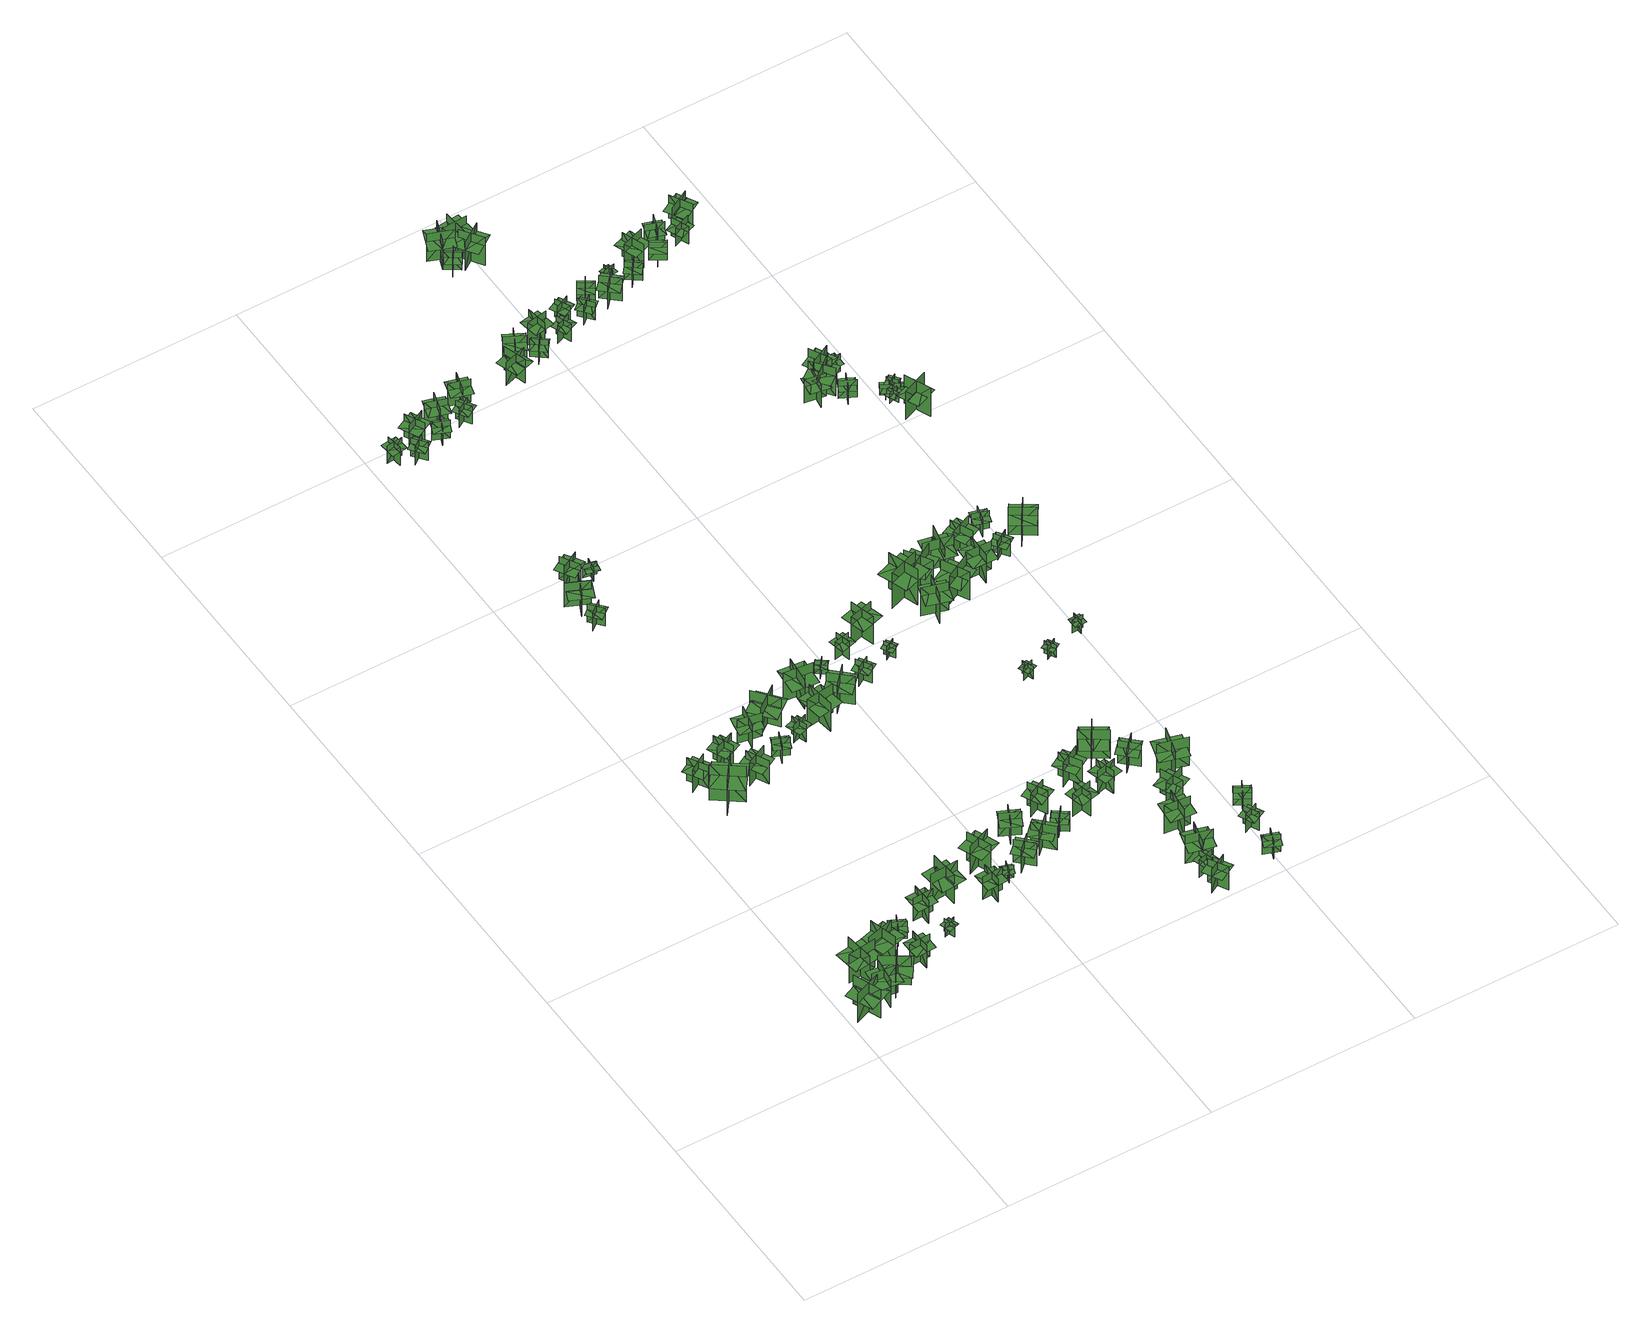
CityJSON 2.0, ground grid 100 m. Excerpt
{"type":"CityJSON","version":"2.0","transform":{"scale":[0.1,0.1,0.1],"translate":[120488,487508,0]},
"CityObjects":{
"tree1":{"type":"SolitaryVegetationObject","geometry":[{"type":"MultiSurface","lod":"1","boundaries":[[[0,1,2]],[[0,2,3]],[[4,5,6]],[[4,6,7]],[[8,9,10]],[[8,10,11]],[[8,11,12]],[[8,12,13]]]}]},
"tree2":{"type":"SolitaryVegetationObject","geometry":[{"type":"MultiSurface","lod":"1","boundaries":[[[14,15,16]],[[14,16,17]],[[18,19,20]],[[18,20,21]],[[22,23,24]],[[22,24,25]],[[22,25,26]],[[22,26,27]]]}]},
"tree3":{"type":"SolitaryVegetationObject","geometry":[{"type":"MultiSurface","lod":"1","boundaries":[[[28,29,30]],[[28,30,31]],[[32,33,34]],[[32,34,35]],[[36,37,38]],[[36,38,39]],[[36,39,40]],[[36,40,41]]]}]},
"tree4":{"type":"SolitaryVegetationObject","geometry":[{"type":"MultiSurface","lod":"1","boundaries":[[[42,43,44]],[[42,44,45]],[[46,47,48]],[[46,48,49]],[[50,51,52]],[[50,52,53]],[[50,53,54]],[[50,54,55]]]}]},
"tree5":{"type":"SolitaryVegetationObject","geometry":[{"type":"MultiSurface","lod":"1","boundaries":[[[56,57,58]],[[56,58,59]],[[60,61,62]],[[60,62,63]],[[64,65,66]],[[64,66,67]],[[64,67,68]],[[64,68,69]]]}]},
"tree6":{"type":"SolitaryVegetationObject","geometry":[{"type":"MultiSurface","lod":"1","boundaries":[[[70,71,72]],[[70,72,73]],[[74,75,76]],[[74,76,77]],[[78,79,80]],[[78,80,81]],[[78,81,82]],[[78,82,83]]]}]},
"tree7":{"type":"SolitaryVegetationObject","geometry":[{"type":"MultiSurface","lod":"1","boundaries":[[[84,85,86]],[[84,86,87]],[[88,89,90]],[[88,90,91]],[[92,93,94]],[[92,94,95]],[[92,95,96]],[[92,96,97]]]}]},
"tree8":{"type":"SolitaryVegetationObject","geometry":[{"type":"MultiSurface","lod":"1","boundaries":[[[98,99,100]],[[98,100,101]],[[102,103,104]],[[102,104,105]],[[106,107,108]],[[106,108,109]],[[106,109,110]],[[106,110,111]]]}]},
"tree9":{"type":"SolitaryVegetationObject","geometry":[{"type":"MultiSurface","lod":"1","boundaries":[[[112,113,114]],[[112,114,115]],[[116,117,118]],[[116,118,119]],[[120,121,122]],[[120,122,123]],[[120,123,124]],[[120,124,125]]]}]},
"tree10":{"type":"SolitaryVegetationObject","geometry":[{"type":"MultiSurface","lod":"1","boundaries":[[[126,127,128]],[[126,128,129]],[[130,131,132]],[[130,132,133]],[[134,135,136]],[[134,136,137]],[[134,137,138]],[[134,138,139]]]}]},
"tree11":{"type":"SolitaryVegetationObject","geometry":[{"type":"MultiSurface","lod":"1","boundaries":[[[140,141,142]],[[140,142,143]],[[144,145,146]],[[144,146,147]],[[148,149,150]],[[148,150,151]],[[148,151,152]],[[148,152,153]]]}]},
"tree12":{"type":"SolitaryVegetationObject","geometry":[{"type":"MultiSurface","lod":"1","boundaries":[[[154,155,156]],[[154,156,157]],[[158,159,160]],[[158,160,161]],[[162,163,164]],[[162,164,165]],[[162,165,166]],[[162,166,167]]]}]},
"tree13":{"type":"SolitaryVegetationObject","geometry":[{"type":"MultiSurface","lod":"1","boundaries":[[[168,169,170]],[[168,170,171]],[[172,173,174]],[[172,174,175]],[[176,177,178]],[[176,178,179]],[[176,179,180]],[[176,180,181]]]}]},
"tree14":{"type":"SolitaryVegetationObject","geometry":[{"type":"MultiSurface","lod":"1","boundaries":[[[182,183,184]],[[182,184,185]],[[186,187,188]],[[186,188,189]],[[190,191,192]],[[190,192,193]],[[190,193,194]],[[190,194,195]]]}]},
"tree15":{"type":"SolitaryVegetationObject","geometry":[{"type":"MultiSurface","lod":"1","boundaries":[[[196,197,198]],[[196,198,199]],[[200,201,202]],[[200,202,203]],[[204,205,206]],[[204,206,207]],[[204,207,208]],[[204,208,209]]]}]},
"tree16":{"type":"SolitaryVegetationObject","geometry":[{"type":"MultiSurface","lod":"1","boundaries":[[[210,211,212]],[[210,212,213]],[[214,215,216]],[[214,216,217]],[[218,219,220]],[[218,220,221]],[[218,221,222]],[[218,222,223]]]}]},
"tree17":{"type":"SolitaryVegetationObject","geometry":[{"type":"MultiSurface","lod":"1","boundaries":[[[224,225,226]],[[224,226,227]],[[228,229,230]],[[228,230,231]],[[232,233,234]],[[232,234,235]],[[232,235,236]],[[232,236,237]]]}]},
"tree18":{"type":"SolitaryVegetationObject","geometry":[{"type":"MultiSurface","lod":"1","boundaries":[[[238,239,240]],[[238,240,241]],[[242,243,244]],[[242,244,245]],[[246,247,248]],[[246,248,249]],[[246,249,250]],[[246,250,251]]]}]},
"tree19":{"type":"SolitaryVegetationObject","geometry":[{"type":"MultiSurface","lod":"1","boundaries":[[[252,253,254]],[[252,254,255]],[[256,257,258]],[[256,258,259]],[[260,261,262]],[[260,262,263]],[[260,263,264]],[[260,264,265]]]}]},
"tree20":{"type":"SolitaryVegetationObject","geometry":[{"type":"MultiSurface","lod":"1","boundaries":[[[266,267,268]],[[266,268,269]],[[270,271,272]],[[270,272,273]],[[274,275,276]],[[274,276,277]],[[274,277,278]],[[274,278,279]]]}]},
"tree21":{"type":"SolitaryVegetationObject","geometry":[{"type":"MultiSurface","lod":"1","boundaries":[[[280,281,282]],[[280,282,283]],[[284,285,286]],[[284,286,287]],[[288,289,290]],[[288,290,291]],[[288,291,292]],[[288,292,293]]]}]},
"tree22":{"type":"SolitaryVegetationObject","geometry":[{"type":"MultiSurface","lod":"1","boundaries":[[[294,295,296]],[[294,296,297]],[[298,299,300]],[[298,300,301]],[[302,303,304]],[[302,304,305]],[[302,305,306]],[[302,306,307]]]}]},
"tree23":{"type":"SolitaryVegetationObject","geometry":[{"type":"MultiSurface","lod":"1","boundaries":[[[308,309,310]],[[308,310,311]],[[312,313,314]],[[312,314,315]],[[316,317,318]],[[316,318,319]],[[316,319,320]],[[316,320,321]]]}]},
"tree24":{"type":"SolitaryVegetationObject","geometry":[{"type":"MultiSurface","lod":"1","boundaries":[[[322,323,324]],[[322,324,325]],[[326,327,328]],[[326,328,329]],[[330,331,332]],[[330,332,333]],[[330,333,334]],[[330,334,335]]]}]},
"tree25":{"type":"SolitaryVegetationObject","geometry":[{"type":"MultiSurface","lod":"1","boundaries":[[[336,337,338]],[[336,338,339]],[[340,341,342]],[[340,342,343]],[[344,345,346]],[[344,346,347]],[[344,347,348]],[[344,348,349]]]}]},
"tree26":{"type":"SolitaryVegetationObject","geometry":[{"type":"MultiSurface","lod":"1","boundaries":[[[350,351,352]],[[350,352,353]],[[354,355,356]],[[354,356,357]],[[358,359,360]],[[358,360,361]],[[358,361,362]],[[358,362,363]]]}]},
"tree27":{"type":"SolitaryVegetationObject","geometry":[{"type":"MultiSurface","lod":"1","boundaries":[[[364,365,366]],[[364,366,367]],[[368,369,370]],[[368,370,371]],[[372,373,374]],[[372,374,375]],[[372,375,376]],[[372,376,377]]]}]},
"tree28":{"type":"SolitaryVegetationObject","geometry":[{"type":"MultiSurface","lod":"1","boundaries":[[[378,379,380]],[[378,380,381]],[[382,383,384]],[[382,384,385]],[[386,387,388]],[[386,388,389]],[[386,389,390]],[[386,390,391]]]}]},
"tree29":{"type":"SolitaryVegetationObject","geometry":[{"type":"MultiSurface","lod":"1","boundaries":[[[392,393,394]],[[392,394,395]],[[396,397,398]],[[396,398,399]],[[400,401,402]],[[400,402,403]],[[400,403,404]],[[400,404,405]]]}]},
"tree30":{"type":"SolitaryVegetationObject","geometry":[{"type":"MultiSurface","lod":"1","boundaries":[[[406,407,408]],[[406,408,409]],[[410,411,412]],[[410,412,413]],[[414,415,416]],[[414,416,417]],[[414,417,418]],[[414,418,419]]]}]},
"tree31":{"type":"SolitaryVegetationObject","geometry":[{"type":"MultiSurface","lod":"1","boundaries":[[[420,421,422]],[[420,422,423]],[[424,425,426]],[[424,426,427]],[[428,429,430]],[[428,430,431]],[[428,431,432]],[[428,432,433]]]}]},
"tree32":{"type":"SolitaryVegetationObject","geometry":[{"type":"MultiSurface","lod":"1","boundaries":[[[434,435,436]],[[434,436,437]],[[438,439,440]],[[438,440,441]],[[442,443,444]],[[442,444,445]],[[442,445,446]],[[442,446,447]]]}]},
"tree33":{"type":"SolitaryVegetationObject","geometry":[{"type":"MultiSurface","lod":"1","boundaries":[[[448,449,450]],[[448,450,451]],[[452,453,454]],[[452,454,455]],[[456,457,458]],[[456,458,459]],[[456,459,460]],[[456,460,461]]]}]},
"tree34":{"type":"SolitaryVegetationObject","geometry":[{"type":"MultiSurface","lod":"1","boundaries":[[[462,463,464]],[[462,464,465]],[[466,467,468]],[[466,468,469]],[[470,471,472]],[[470,472,473]],[[470,473,474]],[[470,474,475]]]}]},
"tree35":{"type":"SolitaryVegetationObject","geometry":[{"type":"MultiSurface","lod":"1","boundaries":[[[476,477,478]],[[476,478,479]],[[480,481,482]],[[480,482,483]],[[484,485,486]],[[484,486,487]],[[484,487,488]],[[484,488,489]]]}]},
"tree36":{"type":"SolitaryVegetationObject","geometry":[{"type":"MultiSurface","lod":"1","boundaries":[[[490,491,492]],[[490,492,493]],[[494,495,496]],[[494,496,497]],[[498,499,500]],[[498,500,501]],[[498,501,502]],[[498,502,503]]]}]},
"tree37":{"type":"SolitaryVegetationObject","geometry":[{"type":"MultiSurface","lod":"1","boundaries":[[[504,505,506]],[[504,506,507]],[[508,509,510]],[[508,510,511]],[[512,513,514]],[[512,514,515]],[[512,515,516]],[[512,516,517]]]}]},
"tree38":{"type":"SolitaryVegetationObject","geometry":[{"type":"MultiSurface","lod":"1","boundaries":[[[518,519,520]],[[518,520,521]],[[522,523,524]],[[522,524,525]],[[526,527,528]],[[526,528,529]],[[526,529,530]],[[526,530,531]]]}]},
"tree39":{"type":"SolitaryVegetationObject","geometry":[{"type":"MultiSurface","lod":"1","boundaries":[[[532,533,534]],[[532,534,535]],[[536,537,538]],[[536,538,539]],[[540,541,542]],[[540,542,543]],[[540,543,544]],[[540,544,545]]]}]},
"tree40":{"type":"SolitaryVegetationObject","geometry":[{"type":"MultiSurface","lod":"1","boundaries":[[[546,547,548]],[[546,548,549]],[[550,551,552]],[[550,552,553]],[[554,555,556]],[[554,556,557]],[[554,557,558]],[[554,558,559]]]}]},
"tree41":{"type":"SolitaryVegetationObject","geometry":[{"type":"MultiSurface","lod":"1","boundaries":[[[560,561,562]],[[560,562,563]],[[564,565,566]],[[564,566,567]],[[568,569,570]],[[568,570,571]],[[568,571,572]],[[568,572,573]]]}]},
"tree42":{"type":"SolitaryVegetationObject","geometry":[{"type":"MultiSurface","lod":"1","boundaries":[[[574,575,576]],[[574,576,577]],[[578,579,580]],[[578,580,581]],[[582,583,584]],[[582,584,585]],[[582,585,586]],[[582,586,587]]]}]},
"tree43":{"type":"SolitaryVegetationObject","geometry":[{"type":"MultiSurface","lod":"1","boundaries":[[[588,589,590]],[[588,590,591]],[[592,593,594]],[[592,594,595]],[[596,597,598]],[[596,598,599]],[[596,599,600]],[[596,600,601]]]}]},
"tree44":{"type":"SolitaryVegetationObject","geometry":[{"type":"MultiSurface","lod":"1","boundaries":[[[602,603,604]],[[602,604,605]],[[606,607,608]],[[606,608,609]],[[610,611,612]],[[610,612,613]],[[610,613,614]],[[610,614,615]]]}]},
"tree45":{"type":"SolitaryVegetationObject","geometry":[{"type":"MultiSurface","lod":"1","boundaries":[[[616,617,618]],[[616,618,619]],[[620,621,622]],[[620,622,623]],[[624,625,626]],[[624,626,627]],[[624,627,628]],[[624,628,629]]]}]},
"tree46":{"type":"SolitaryVegetationObject","geometry":[{"type":"MultiSurface","lod":"1","boundaries":[[[630,631,632]],[[630,632,633]],[[634,635,636]],[[634,636,637]],[[638,639,640]],[[638,640,641]],[[638,641,642]],[[638,642,643]]]}]},
"tree47":{"type":"SolitaryVegetationObject","geometry":[{"type":"MultiSurface","lod":"1","boundaries":[[[644,645,646]],[[644,646,647]],[[648,649,650]],[[648,650,651]],[[652,653,654]],[[652,654,655]],[[652,655,656]],[[652,656,657]]]}]},
"tree48":{"type":"SolitaryVegetationObject","geometry":[{"type":"MultiSurface","lod":"1","boundaries":[[[658,659,660]],[[658,660,661]],[[662,663,664]],[[662,664,665]],[[666,667,668]],[[666,668,669]],[[666,669,670]],[[666,670,671]]]}]},
"tree49":{"type":"SolitaryVegetationObject","geometry":[{"type":"MultiSurface","lod":"1","boundaries":[[[672,673,674]],[[672,674,675]],[[676,677,678]],[[676,678,679]],[[680,681,682]],[[680,682,683]],[[680,683,684]],[[680,684,685]]]}]},
"tree50":{"type":"SolitaryVegetationObject","geometry":[{"type":"MultiSurface","lod":"1","boundaries":[[[686,687,688]],[[686,688,689]],[[690,691,692]],[[690,692,693]],[[694,695,696]],[[694,696,697]],[[694,697,698]],[[694,698,699]]]}]},
"tree51":{"type":"SolitaryVegetationObject","geometry":[{"type":"MultiSurface","lod":"1","boundaries":[[[700,701,702]],[[700,702,703]],[[704,705,706]],[[704,706,707]],[[708,709,710]],[[708,710,711]],[[708,711,712]],[[708,712,713]]]}]},
"tree52":{"type":"SolitaryVegetationObject","geometry":[{"type":"MultiSurface","lod":"1","boundaries":[[[714,715,716]],[[714,716,717]],[[718,719,720]],[[718,720,721]],[[722,723,724]],[[722,724,725]],[[722,725,726]],[[722,726,727]]]}]},
"tree53":{"type":"SolitaryVegetationObject","geometry":[{"type":"MultiSurface","lod":"1","boundaries":[[[728,729,730]],[[728,730,731]],[[732,733,734]],[[732,734,735]],[[736,737,738]],[[736,738,739]],[[736,739,740]],[[736,740,741]]]}]},
"tree54":{"type":"SolitaryVegetationObject","geometry":[{"type":"MultiSurface","lod":"1","boundaries":[[[742,743,744]],[[742,744,745]],[[746,747,748]],[[746,748,749]],[[750,751,752]],[[750,752,753]],[[750,753,754]],[[750,754,755]]]}]},
"tree55":{"type":"SolitaryVegetationObject","geometry":[{"type":"MultiSurface","lod":"1","boundaries":[[[756,757,758]],[[756,758,759]],[[760,761,762]],[[760,762,763]],[[764,765,766]],[[764,766,767]],[[764,767,768]],[[764,768,769]]]}]},
"tree56":{"type":"SolitaryVegetationObject","geometry":[{"type":"MultiSurface","lod":"1","boundaries":[[[770,771,772]],[[770,772,773]],[[774,775,776]],[[774,776,777]],[[778,779,780]],[[778,780,781]],[[778,781,782]],[[778,782,783]]]}]},
"tree57":{"type":"SolitaryVegetationObject","geometry":[{"type":"MultiSurface","lod":"1","boundaries":[[[784,785,786]],[[784,786,787]],[[788,789,790]],[[788,790,791]],[[792,793,794]],[[792,794,795]],[[792,795,796]],[[792,796,797]]]}]},
"tree58":{"type":"SolitaryVegetationObject","geometry":[{"type":"MultiSurface","lod":"1","boundaries":[[[798,799,800]],[[798,800,801]],[[802,803,804]],[[802,804,805]],[[806,807,808]],[[806,808,809]],[[806,809,810]],[[806,810,811]]]}]},
"tree59":{"type":"SolitaryVegetationObject","geometry":[{"type":"MultiSurface","lod":"1","boundaries":[[[812,813,814]],[[812,814,815]],[[816,817,818]],[[816,818,819]],[[820,821,822]],[[820,822,823]],[[820,823,824]],[[820,824,825]]]}]},
"tree60":{"type":"SolitaryVegetationObject","geometry":[{"type":"MultiSurface","lod":"1","boundaries":[[[826,827,828]],[[826,828,829]],[[830,831,832]],[[830,832,833]],[[834,835,836]],[[834,836,837]],[[834,837,838]],[[834,838,839]]]}]},
"tree61":{"type":"SolitaryVegetationObject","geometry":[{"type":"MultiSurface","lod":"1","boundaries":[[[840,841,842]],[[840,842,843]],[[844,845,846]],[[844,846,847]],[[848,849,850]],[[848,850,851]],[[848,851,852]],[[848,852,853]]]}]},
"tree62":{"type":"SolitaryVegetationObject","geometry":[{"type":"MultiSurface","lod":"1","boundaries":[[[854,855,856]],[[854,856,857]],[[858,859,860]],[[858,860,861]],[[862,863,864]],[[862,864,865]],[[862,865,866]],[[862,866,867]]]}]},
"tree63":{"type":"SolitaryVegetationObject","geometry":[{"type":"MultiSurface","lod":"1","boundaries":[[[868,869,870]],[[868,870,871]],[[872,873,874]],[[872,874,875]],[[876,877,878]],[[876,878,879]],[[876,879,880]],[[876,880,881]]]}]},
"tree64":{"type":"SolitaryVegetationObject","geometry":[{"type":"MultiSurface","lod":"1","boundaries":[[[882,883,884]],[[882,884,885]],[[886,887,888]],[[886,888,889]],[[890,891,892]],[[890,892,893]],[[890,893,894]],[[890,894,895]]]}]},
"tree65":{"type":"SolitaryVegetationObject","geometry":[{"type":"MultiSurface","lod":"1","boundaries":[[[896,897,898]],[[896,898,899]],[[900,901,902]],[[900,902,903]],[[904,905,906]],[[904,906,907]],[[904,907,908]],[[904,908,909]]]}]},
"tree66":{"type":"SolitaryVegetationObject","geometry":[{"type":"MultiSurface","lod":"1","boundaries":[[[910,911,912]],[[910,912,913]],[[914,915,916]],[[914,916,917]],[[918,919,920]],[[918,920,921]],[[918,921,922]],[[918,922,923]]]}]},
"tree67":{"type":"SolitaryVegetationObject","geometry":[{"type":"MultiSurface","lod":"1","boundaries":[[[924,925,926]],[[924,926,927]],[[928,929,930]],[[928,930,931]],[[932,933,934]],[[932,934,935]],[[932,935,936]],[[932,936,937]]]}]},
"tree68":{"type":"SolitaryVegetationObject","geometry":[{"type":"MultiSurface","lod":"1","boundaries":[[[938,939,940]],[[938,940,941]],[[942,943,944]],[[942,944,945]],[[946,947,948]],[[946,948,949]],[[946,949,950]],[[946,950,951]]]}]},
"tree69":{"type":"SolitaryVegetationObject","geometry":[{"type":"MultiSurface","lod":"1","boundaries":[[[952,953,954]],[[952,954,955]],[[956,957,958]],[[956,958,959]],[[960,961,962]],[[960,962,963]],[[960,963,964]],[[960,964,965]]]}]},
"tree70":{"type":"SolitaryVegetationObject","geometry":[{"type":"MultiSurface","lod":"1","boundaries":[[[966,967,968]],[[966,968,969]],[[970,971,972]],[[970,972,973]],[[974,975,976]],[[974,976,977]],[[974,977,978]],[[974,978,979]]]}]},
"tree71":{"type":"SolitaryVegetationObject","geometry":[{"type":"MultiSurface","lod":"1","boundaries":[[[980,981,982]],[[980,982,983]],[[984,985,986]],[[984,986,987]],[[988,989,990]],[[988,990,991]],[[988,991,992]],[[988,992,993]]]}]},
"tree72":{"type":"SolitaryVegetationObject","geometry":[{"type":"MultiSurface","lod":"1","boundaries":[[[994,995,996]],[[994,996,997]],[[998,999,1000]],[[998,1000,1001]],[[1002,1003,1004]],[[1002,1004,1005]],[[1002,1005,1006]],[[1002,1006,1007]]]}]},
"tree73":{"type":"SolitaryVegetationObject","geometry":[{"type":"MultiSurface","lod":"1","boundaries":[[[1008,1009,1010]],[[1008,1010,1011]],[[1012,1013,1014]],[[1012,1014,1015]],[[1016,1017,1018]],[[1016,1018,1019]],[[1016,1019,1020]],[[1016,1020,1021]]]}]},
"tree74":{"type":"SolitaryVegetationObject","geometry":[{"type":"MultiSurface","lod":"1","boundaries":[[[1022,1023,1024]],[[1022,1024,1025]],[[1026,1027,1028]],[[1026,1028,1029]],[[1030,1031,1032]],[[1030,1032,1033]],[[1030,1033,1034]],[[1030,1034,1035]]]}]},
"tree75":{"type":"SolitaryVegetationObject","geometry":[{"type":"MultiSurface","lod":"1","boundaries":[[[1036,1037,1038]],[[1036,1038,1039]],[[1040,1041,1042]],[[1040,1042,1043]],[[1044,1045,1046]],[[1044,1046,1047]],[[1044,1047,1048]],[[1044,1048,1049]]]}]},
"tree76":{"type":"SolitaryVegetationObject","geometry":[{"type":"MultiSurface","lod":"1","boundaries":[[[1050,1051,1052]],[[1050,1052,1053]],[[1054,1055,1056]],[[1054,1056,1057]],[[1058,1059,1060]],[[1058,1060,1061]],[[1058,1061,1062]],[[1058,1062,1063]]]}]},
"tree77":{"type":"SolitaryVegetationObject","geometry":[{"type":"MultiSurface","lod":"1","boundaries":[[[1064,1065,1066]],[[1064,1066,1067]],[[1068,1069,1070]],[[1068,1070,1071]],[[1072,1073,1074]],[[1072,1074,1075]],[[1072,1075,1076]],[[1072,1076,1077]]]}]},
"tree78":{"type":"SolitaryVegetationObject","geometry":[{"type":"MultiSurface","lod":"1","boundaries":[[[1078,1079,1080]],[[1078,1080,1081]],[[1082,1083,1084]],[[1082,1084,1085]],[[1086,1087,1088]],[[1086,1088,1089]],[[1086,1089,1090]],[[1086,1090,1091]]]}]},
"tree79":{"type":"SolitaryVegetationObject","geometry":[{"type":"MultiSurface","lod":"1","boundaries":[[[1092,1093,1094]],[[1092,1094,1095]],[[1096,1097,1098]],[[1096,1098,1099]],[[1100,1101,1102]],[[1100,1102,1103]],[[1100,1103,1104]],[[1100,1104,1105]]]}]},
"tree80":{"type":"SolitaryVegetationObject","geometry":[{"type":"MultiSurface","lod":"1","boundaries":[[[1106,1107,1108]],[[1106,1108,1109]],[[1110,1111,1112]],[[1110,1112,1113]],[[1114,1115,1116]],[[1114,1116,1117]],[[1114,1117,1118]],[[1114,1118,1119]]]}]},
"tree81":{"type":"SolitaryVegetationObject","geometry":[{"type":"MultiSurface","lod":"1","boundaries":[[[1120,1121,1122]],[[1120,1122,1123]],[[1124,1125,1126]],[[1124,1126,1127]],[[1128,1129,1130]],[[1128,1130,1131]],[[1128,1131,1132]],[[1128,1132,1133]]]}]},
"tree82":{"type":"SolitaryVegetationObject","geometry":[{"type":"MultiSurface","lod":"1","boundaries":[[[1134,1135,1136]],[[1134,1136,1137]],[[1138,1139,1140]],[[1138,1140,1141]],[[1142,1143,1144]],[[1142,1144,1145]],[[1142,1145,1146]],[[1142,1146,1147]]]}]},
"tree83":{"type":"SolitaryVegetationObject","geometry":[{"type":"MultiSurface","lod":"1","boundaries":[[[1148,1149,1150]],[[1148,1150,1151]],[[1152,1153,1154]],[[1152,1154,1155]],[[1156,1157,1158]],[[1156,1158,1159]],[[1156,1159,1160]],[[1156,1160,1161]]]}]},
"tree84":{"type":"SolitaryVegetationObject","geometry":[{"type":"MultiSurface","lod":"1","boundaries":[[[1162,1163,1164]],[[1162,1164,1165]],[[1166,1167,1168]],[[1166,1168,1169]],[[1170,1171,1172]],[[1170,1172,1173]],[[1170,1173,1174]],[[1170,1174,1175]]]}]},
"tree85":{"type":"SolitaryVegetationObject","geometry":[{"type":"MultiSurface","lod":"1","boundaries":[[[1176,1177,1178]],[[1176,1178,1179]],[[1180,1181,1182]],[[1180,1182,1183]],[[1184,1185,1186]],[[1184,1186,1187]],[[1184,1187,1188]],[[1184,1188,1189]]]}]},
"tree86":{"type":"SolitaryVegetationObject","geometry":[{"type":"MultiSurface","lod":"1","boundaries":[[[1190,1191,1192]],[[1190,1192,1193]],[[1194,1195,1196]],[[1194,1196,1197]],[[1198,1199,1200]],[[1198,1200,1201]],[[1198,1201,1202]],[[1198,1202,1203]]]}]},
"tree87":{"type":"SolitaryVegetationObject","geometry":[{"type":"MultiSurface","lod":"1","boundaries":[[[1204,1205,1206]],[[1204,1206,1207]],[[1208,1209,1210]],[[1208,1210,1211]],[[1212,1213,1214]],[[1212,1214,1215]],[[1212,1215,1216]],[[1212,1216,1217]]]}]},
"tree88":{"type":"SolitaryVegetationObject","geometry":[{"type":"MultiSurface","lod":"1","boundaries":[[[1218,1219,1220]],[[1218,1220,1221]],[[1222,1223,1224]],[[1222,1224,1225]],[[1226,1227,1228]],[[1226,1228,1229]],[[1226,1229,1230]],[[1226,1230,1231]]]}]},
"tree89":{"type":"SolitaryVegetationObject","geometry":[{"type":"MultiSurface","lod":"1","boundaries":[[[1232,1233,1234]],[[1232,1234,1235]],[[1236,1237,1238]],[[1236,1238,1239]],[[1240,1241,1242]],[[1240,1242,1243]],[[1240,1243,1244]],[[1240,1244,1245]]]}]},
"tree90":{"type":"SolitaryVegetationObject","geometry":[{"type":"MultiSurface","lod":"1","boundaries":[[[1246,1247,1248]],[[1246,1248,1249]],[[1250,1251,1252]],[[1250,1252,1253]],[[1254,1255,1256]],[[1254,1256,1257]],[[1254,1257,1258]],[[1254,1258,1259]]]}]},
"tree91":{"type":"SolitaryVegetationObject","geometry":[{"type":"MultiSurface","lod":"1","boundaries":[[[1260,1261,1262]],[[1260,1262,1263]],[[1264,1265,1266]],[[1264,1266,1267]],[[1268,1269,1270]],[[1268,1270,1271]],[[1268,1271,1272]],[[1268,1272,1273]]]}]},
"tree92":{"type":"SolitaryVegetationObject","geometry":[{"type":"MultiSurface","lod":"1","boundaries":[[[1274,1275,1276]],[[1274,1276,1277]],[[1278,1279,1280]],[[1278,1280,1281]],[[1282,1283,1284]],[[1282,1284,1285]],[[1282,1285,1286]],[[1282,1286,1287]]]}]},
"tree93":{"type":"SolitaryVegetationObject","geometry":[{"type":"MultiSurface","lod":"1","boundaries":[[[1288,1289,1290]],[[1288,1290,1291]],[[1292,1293,1294]],[[1292,1294,1295]],[[1296,1297,1298]],[[1296,1298,1299]],[[1296,1299,1300]],[[1296,1300,1301]]]}]},
"tree94":{"type":"SolitaryVegetationObject","geometry":[{"type":"MultiSurface","lod":"1","boundaries":[[[1302,1303,1304]],[[1302,1304,1305]],[[1306,1307,1308]],[[1306,1308,1309]],[[1310,1311,1312]],[[1310,1312,1313]],[[1310,1313,1314]],[[1310,1314,1315]]]}]},
"tree95":{"type":"SolitaryVegetationObject","geometry":[{"type":"MultiSurface","lod":"1","boundaries":[[[1316,1317,1318]],[[1316,1318,1319]],[[1320,1321,1322]],[[1320,1322,1323]],[[1324,1325,1326]],[[1324,1326,1327]],[[1324,1327,1328]],[[1324,1328,1329]]]}]},
"tree96":{"type":"SolitaryVegetationObject","geometry":[{"type":"MultiSurface","lod":"1","boundaries":[[[1330,1331,1332]],[[1330,1332,1333]],[[1334,1335,1336]],[[1334,1336,1337]],[[1338,1339,1340]],[[1338,1340,1341]],[[1338,1341,1342]],[[1338,1342,1343]]]}]},
"tree97":{"type":"SolitaryVegetationObject","geometry":[{"type":"MultiSurface","lod":"1","boundaries":[[[1344,1345,1346]],[[1344,1346,1347]],[[1348,1349,1350]],[[1348,1350,1351]],[[1352,1353,1354]],[[1352,1354,1355]],[[1352,1356,1357]],[[1352,1357,1353]]]}]},
"tree98":{"type":"SolitaryVegetationObject","geometry":[{"type":"MultiSurface","lod":"1","boundaries":[[[1358,1359,1360]],[[1358,1360,1361]],[[1362,1363,1364]],[[1362,1364,1365]],[[1366,1367,1368]],[[1366,1368,1369]],[[1366,1369,1370]],[[1366,1370,1371]]]}]},
"tree99":{"type":"SolitaryVegetationObject","geometry":[{"type":"MultiSurface","lod":"1","boundaries":[[[1372,1373,1374]],[[1372,1374,1375]],[[1376,1377,1378]],[[1376,1378,1379]],[[1380,1381,1382]],[[1380,1382,1383]],[[1380,1383,1384]],[[1380,1384,1385]]]}]},
"tree100":{"type":"SolitaryVegetationObject","geometry":[{"type":"MultiSurface","lod":"1","boundaries":[[[1386,1387,1388]],[[1386,1388,1389]],[[1390,1391,1392]],[[1390,1392,1393]],[[1394,1395,1396]],[[1394,1396,1397]],[[1394,1397,1398]],[[1394,1398,1399]]]}]},
"tree101":{"type":"SolitaryVegetationObject","geometry":[{"type":"MultiSurface","lod":"1","boundaries":[[[1400,1401,1402]],[[1400,1402,1403]],[[1404,1405,1406]],[[1404,1406,1407]],[[1408,1409,1410]],[[1408,1410,1411]],[[1408,1411,1412]],[[1408,1412,1413]]]}]},
"tree102":{"type":"SolitaryVegetationObject","geometry":[{"type":"MultiSurface","lod":"1","boundaries":[[[1414,1415,1416]],[[1414,1416,1417]],[[1418,1419,1420]],[[1418,1420,1421]],[[1422,1423,1424]],[[1422,1424,1425]],[[1422,1425,1426]],[[1422,1426,1427]]]}]}
},
"vertices":[
[73,316,4],[125,188,4],[125,188,177],[73,316,177],[30,215,4],[159,267,4],[159,267,177],[30,215,177],[67,305,121],[9,280,121],[63,152,121],[122,177,121],[181,202,121],[126,330,121],
[205,333,7],[190,212,7],[190,212,176],[205,333,176],[141,283,7],[261,269,7],[261,269,176],[141,283,176],[141,283,129],[133,223,129],[254,208,129],[261,269,129],[269,329,129],[148,344,129],
[258,443,5],[120,425,5],[120,425,178],[258,443,178],[171,510,5],[188,373,5],[188,373,178],[171,510,178],[248,451,122],[239,514,122],[102,495,122],[111,432,122],[120,368,122],[257,388,122],
[216,353,8],[330,274,8],[330,274,181],[216,353,181],[236,245,8],[315,358,8],[315,358,181],[236,245,181],[218,340,125],[182,287,125],[297,210,125],[333,263,125],[368,316,125],[253,393,125],
[240,462,6],[374,497,6],[374,497,178],[240,462,178],[335,407,6],[300,540,6],[300,540,178],[335,407,178],[251,455,122],[269,393,122],[402,431,122],[384,492,122],[367,554,122],[234,516,122],
[434,318,13],[429,417,13],[429,417,151],[434,318,151],[479,367,13],[379,362,13],[379,362,151],[479,367,151],[479,367,112],[476,416,112],[377,411,112],[379,362,112],[382,312,112],[481,317,112],
[433,554,13],[400,484,13],[400,484,121],[433,554,121],[385,537,13],[455,503,13],[455,503,121],[385,537,121],[385,537,91],[368,502,91],[438,468,91],[455,503,91],[471,539,91],[401,572,91],
[215,1670,10],[164,1755,10],[164,1755,149],[215,1670,149],[232,1734,10],[147,1683,10],[147,1683,149],[232,1734,149],[232,1734,110],[207,1777,110],[121,1726,110],[147,1683,110],[172,1640,110],[258,1691,110],
[307,1519,9],[183,1613,9],[183,1613,225],[307,1519,225],[293,1621,9],[200,1498,9],[200,1498,225],[293,1621,225],[293,1621,164],[232,1668,164],[138,1545,164],[200,1498,164],[261,1451,164],[355,1574,164],
[608,455,15],[626,403,15],[626,403,92],[608,455,92],[592,423,15],[644,440,15],[644,440,92],[592,423,92],[592,423,70],[600,396,70],[653,414,70],[644,440,70],[635,466,70],[583,449,70],
[528,573,14],[627,577,14],[627,577,152],[528,573,152],[576,528,14],[572,627,14],[572,627,152],[576,528,152],[576,528,114],[626,530,114],[622,629,114],[572,627,114],[522,625,114],[526,526,114],
[304,1739,4],[396,1778,4],[396,1778,143],[304,1739,143],[365,1714,4],[326,1806,4],[326,1806,143],[365,1714,143],[365,1714,104],[411,1734,104],[372,1825,104],[326,1806,104],[281,1786,104],[319,1695,104],
[444,1558,6],[392,1659,6],[392,1659,147],[444,1558,147],[471,1644,6],[371,1592,6],[371,1592,147],[471,1644,147],[448,1568,101],[494,1593,101],[440,1693,101],[394,1668,101],[348,1643,101],[402,1544,101],
[720,710,6],[731,572,6],[731,572,178],[720,710,178],[649,627,6],[787,637,6],[787,637,178],[649,627,178],[711,701,122],[648,695,122],[661,557,122],[724,563,122],[788,569,122],[775,707,122],
[841,527,7],[940,532,7],[940,532,146],[841,527,146],[890,482,7],[885,581,7],[885,581,146],[890,482,146],[890,482,107],[939,484,107],[934,584,107],[885,581,107],[835,579,107],[840,480,107],
[566,1804,6],[455,1825,6],[455,1825,147],[566,1804,147],[516,1878,6],[494,1767,6],[494,1767,147],[516,1878,147],[560,1813,101],[570,1864,101],[458,1884,101],[449,1833,101],[440,1781,101],[551,1761,101],
[581,1699,7],[552,1628,7],[552,1628,115],[581,1699,115],[534,1680,7],[605,1651,7],[605,1651,115],[534,1680,115],[534,1680,85],[519,1644,85],[591,1615,85],[605,1651,85],[620,1686,85],[548,1716,85],
[349,2733,9],[289,2683,9],[289,2683,117],[349,2733,117],[297,2738,9],[347,2678,9],[347,2678,117],[297,2738,117],[297,2738,86],[268,2713,86],[317,2653,86],[347,2678,86],[377,2703,86],[327,2763,86],
[908,755,4],[954,642,4],[954,642,173],[908,755,173],[876,680,4],[989,726,4],[989,726,173],[876,680,173],[876,680,126],[899,624,126],[1012,670,126],[989,726,126],[966,783,126],[853,737,126],
[983,546,9],[1000,599,9],[1000,599,86],[983,546,86],[1016,563,9],[963,580,9],[963,580,86],[1016,563,86],[1016,563,64],[1024,589,64],[972,606,64],[963,580,64],[954,553,64],[1007,536,64],
[262,2862,9],[365,2816,9],[365,2816,151],[262,2862,151],[294,2778,9],[341,2881,9],[341,2881,151],[294,2778,151],[265,2852,105],[245,2804,105],[349,2759,105],[369,2808,105],[390,2856,105],[286,2900,105],
[576,1917,4],[660,1807,4],[660,1807,176],[576,1917,176],[561,1808,4],[671,1892,4],[671,1892,176],[561,1808,176],[573,1904,121],[523,1864,121],[609,1756,121],[659,1796,121],[709,1835,121],[624,1944,121],
[653,1697,9],[726,1723,9],[726,1723,117],[653,1697,117],[700,1675,9],[674,1748,9],[674,1748,117],[700,1675,117],[700,1675,86],[736,1688,86],[710,1761,86],[674,1748,86],[637,1735,86],[663,1662,86],
[328,3005,10],[380,2920,10],[380,2920,148],[328,3005,148],[312,2941,10],[397,2993,10],[397,2993,148],[312,2941,148],[312,2941,109],[338,2898,109],[423,2951,109],[397,2993,109],[371,3035,109],[286,2983,109],
[1130,640,5],[1058,571,5],[1058,571,143],[1130,640,143],[1064,641,5],[1133,570,5],[1133,570,143],[1064,641,143],[1064,641,105],[1028,607,105],[1097,535,105],[1133,570,105],[1169,604,105],[1099,676,105],
[108,3986,6],[117,3909,6],[117,3909,114],[108,3986,114],[76,3946,6],[153,3954,6],[153,3954,114],[76,3946,114],[76,3946,84],[80,3907,84],[157,3916,84],[153,3954,84],[149,3993,84],[72,3984,84],
[414,2960,10],[475,2946,10],[475,2946,88],[414,2960,88],[441,2918,10],[454,2979,10],[454,2979,88],[441,2918,88],[417,2954,63],[411,2926,63],[473,2914,63],[478,2942,63],[484,2971,63],[422,2983,63],
[820,1674,5],[801,1811,5],[801,1811,177],[820,1674,177],[886,1762,5],[749,1743,5],[749,1743,177],[886,1762,177],[829,1684,122],[892,1694,122],[870,1831,122],[807,1821,122],[744,1811,122],[766,1674,122],
[1151,822,4],[1109,731,4],[1109,731,143],[1151,822,143],[1089,799,4],[1179,757,4],[1179,757,143],[1089,799,143],[1089,799,104],[1068,754,104],[1158,712,104],[1179,757,104],[1200,802,104],[1110,844,104],
[232,3923,8],[171,3876,8],[171,3876,116],[232,3923,116],[181,3930,8],[229,3869,8],[229,3869,116],[181,3930,116],[181,3930,86],[151,3906,86],[199,3845,86],[229,3869,86],[259,3893,86],[212,3954,86],
[797,1841,5],[812,1978,5],[812,1978,177],[797,1841,177],[883,1910,5],[746,1925,5],[746,1925,177],[883,1910,177],[808,1848,122],[872,1843,122],[884,1980,122],[821,1986,122],[757,1992,122],[744,1854,122],
[1254,601,8],[1175,683,8],[1175,683,149],[1254,601,149],[1255,691,8],[1174,613,8],[1174,613,149],[1255,691,149],[1255,612,103],[1292,649,103],[1212,729,103],[1175,692,103],[1138,655,103],[1217,575,103],
[201,3971,6],[290,4015,6],[290,4015,144],[201,3971,144],[264,3949,6],[219,4038,6],[219,4038,144],[264,3949,144],[264,3949,105],[308,3972,105],[264,4061,105],[219,4038,105],[175,4016,105],[219,3927,105],
[979,1836,5],[897,1747,5],[897,1747,175],[979,1836,175],[898,1833,5],[988,1751,5],[988,1751,175],[898,1833,175],[898,1833,127],[857,1788,127],[946,1706,127],[988,1751,127],[1029,1796,127],[939,1878,127],
[327,3909,7],[355,3981,7],[355,3981,115],[327,3909,115],[375,3930,7],[302,3957,7],[302,3957,115],[375,3930,115],[375,3930,84],[388,3966,84],[316,3993,84],[302,3957,84],[288,3921,84],[361,3893,84],
[1292,708,8],[1353,661,8],[1353,661,115],[1292,708,115],[1298,657,8],[1345,719,8],[1345,719,115],[1298,657,115],[1298,657,85],[1329,634,85],[1376,695,85],[1345,719,85],[1315,742,85],[1268,681,85],
[977,1992,7],[942,1949,7],[942,1949,84],[977,1992,84],[940,1988,7],[983,1954,7],[983,1954,84],[940,1988,84],[940,1988,62],[923,1967,62],[966,1932,62],[983,1954,62],[1000,1975,62],[957,2010,62],
[1350,863,5],[1261,819,5],[1261,819,144],[1350,863,144],[1287,885,5],[1332,796,5],[1332,796,144],[1287,885,144],[1287,885,105],[1242,862,105],[1287,773,105],[1332,796,105],[1376,818,105],[1331,907,105],
[419,4018,5],[324,4048,5],[324,4048,143],[419,4018,143],[388,4077,5],[359,3982,5],[359,3982,143],[388,4077,143],[388,4077,105],[341,4092,105],[311,3997,105],[359,3982,105],[406,3967,105],[436,4062,105],
[1120,1868,8],[1055,1827,8],[1055,1827,116],[1120,1868,116],[1070,1880,8],[1112,1814,8],[1112,1814,116],[1070,1880,116],[1070,1880,86],[1037,1859,86],[1079,1794,86],[1112,1814,86],[1144,1835,86],[1103,1900,86],
[504,4000,7],[438,3959,7],[438,3959,115],[504,4000,115],[454,4012,7],[495,3946,7],[495,3946,115],[454,4012,115],[454,4012,85],[421,3991,85],[462,3925,85],[495,3946,85],[528,3966,85],[487,4032,85],
[1508,751,6],[1411,728,6],[1411,728,144],[1508,751,144],[1452,786,6],[1475,690,6],[1475,690,144],[1452,786,144],[1452,786,106],[1403,775,106],[1426,678,106],[1475,690,106],[1523,701,106],[1500,798,106],
[1129,2026,5],[1054,2010,5],[1054,2010,113],[1129,2026,113],[1086,2054,5],[1103,1979,5],[1103,1979,113],[1086,2054,113],[1086,2054,83],[1048,2046,83],[1065,1970,83],[1103,1979,83],[1141,1987,83],[1124,2063,83],
[499,4027,5],[527,4123,5],[527,4123,144],[499,4027,144],[558,4059,5],[462,4087,5],[462,4087,144],[558,4059,144],[558,4059,105],[571,4107,105],[476,4135,105],[462,4087,105],[448,4039,105],[544,4011,105],
[1686,115,7],[1734,28,7],[1734,28,146],[1686,115,146],[1667,51,7],[1754,100,7],[1754,100,146],[1667,51,146],[1667,51,107],[1691,8,107],[1778,56,107],[1754,100,107],[1730,143,107],[1643,95,107],
[1744,176,6],[1670,154,6],[1670,154,113],[1744,176,113],[1699,201,6],[1722,127,6],[1722,127,113],[1699,201,113],[1699,201,83],[1662,189,83],[1685,115,83],[1722,127,83],[1759,138,83],[1736,212,83],
[1542,861,6],[1485,959,6],[1485,959,147],[1542,861,147],[1565,948,6],[1467,892,6],[1467,892,147],[1565,948,147],[1545,872,102],[1590,899,102],[1531,995,102],[1486,968,102],[1442,941,102],[1500,844,102],
[1665,254,3],[1783,224,3],[1783,224,173],[1665,254,173],[1706,184,3],[1736,302,3],[1736,302,173],[1706,184,173],[1706,184,125],[1765,169,125],[1795,287,125],[1736,302,125],[1677,317,125],[1647,199,125],
[1239,1925,12],[1268,1878,12],[1268,1878,89],[1239,1925,89],[1230,1889,12],[1278,1918,12],[1278,1918,89],[1230,1889,89],[1230,1889,67],[1245,1866,67],[1292,1895,67],[1278,1918,67],[1263,1942,67],[1216,1913,67],
[1272,2077,6],[1154,2045,6],[1154,2045,175],[1272,2077,175],[1201,2117,6],[1234,2000,6],[1234,2000,175],[1201,2117,175],[1201,2117,128],[1143,2101,128],[1175,1984,128],[1234,2000,128],[1292,2016,128],[1260,2133,128],
[1566,780,7],[1663,805,7],[1663,805,146],[1566,780,146],[1624,746,7],[1598,842,7],[1598,842,146],[1624,746,146],[1624,746,107],[1672,758,107],[1647,855,107],[1598,842,107],[1550,830,107],[1575,733,107],
[1738,380,7],[1750,501,7],[1750,501,177],[1738,380,177],[1801,431,7],[1680,443,7],[1680,443,177],[1801,431,177],[1801,431,129],[1807,492,129],[1686,503,129],[1680,443,129],[1674,382,129],[1795,371,129],
[1611,900,7],[1687,1016,7],[1687,1016,180],[1611,900,180],[1719,923,7],[1603,998,7],[1603,998,180],[1719,923,180],[1624,902,124],[1678,868,124],[1752,985,124],[1698,1019,124],[1644,1053,124],[1570,936,124],
[1875,615,7],[1771,572,7],[1771,572,148],[1875,615,148],[1792,649,7],[1835,545,7],[1835,545,148],[1792,649,148],[1866,620,102],[1845,668,102],[1741,623,102],[1762,575,102],[1783,527,102],[1887,572,102],
[772,4136,9],[805,4027,9],[805,4027,150],[772,4136,150],[730,4056,9],[838,4089,9],[838,4089,150],[730,4056,150],[766,4127,104],[716,4110,104],[752,4003,104],[801,4019,104],[851,4035,104],[816,4143,104],
[1728,880,13],[1799,811,13],[1799,811,151],[1728,880,151],[1729,813,13],[1797,885,13],[1797,885,151],[1729,813,151],[1729,813,112],[1764,779,112],[1833,851,112],[1797,885,112],[1761,920,112],[1693,848,112],
[1982,69,16],[2010,141,16],[2010,141,124],[1982,69,124],[2029,89,16],[1957,117,16],[1957,117,124],[2029,89,124],[2029,89,94],[2043,125,94],[1971,153,94],[1957,117,94],[1943,81,94],[2015,53,94],
[2033,290,18],[1963,257,18],[1963,257,126],[2033,290,126],[1984,308,18],[2018,238,18],[2018,238,126],[1984,308,126],[1984,308,96],[1949,291,96],[1983,221,96],[2018,238,96],[2053,255,96],[2019,325,96],
[861,4209,7],[815,4120,7],[815,4120,146],[861,4209,146],[797,4189,7],[886,4143,7],[886,4143,146],[797,4189,146],[797,4189,107],[774,4145,107],[863,4099,107],[886,4143,107],[909,4187,107],[820,4233,107],
[1972,712,9],[1839,751,9],[1839,751,182],[1972,712,182],[1919,808,9],[1880,675,9],[1880,675,182],[1919,808,182],[1966,723,126],[1983,785,126],[1850,822,126],[1833,760,126],[1816,699,126],[1949,662,126],
[1688,1475,9],[1667,1527,9],[1667,1527,86],[1688,1475,86],[1702,1509,9],[1651,1488,9],[1651,1488,86],[1702,1509,86],[1702,1509,65],[1692,1535,65],[1641,1514,65],[1651,1488,65],[1662,1463,65],[1713,1484,65],
[1508,2085,10],[1458,2232,10],[1458,2232,225],[1508,2085,225],[1554,2178,10],[1408,2127,10],[1408,2127,225],[1554,2178,225],[1554,2178,165],[1528,2251,165],[1382,2200,165],[1408,2127,165],[1433,2054,165],[1579,2105,165],
[1599,1990,15],[1482,2023,15],[1482,2023,185],[1599,1990,185],[1559,2061,15],[1527,1944,15],[1527,1944,185],[1559,2061,185],[1559,2061,137],[1501,2077,137],[1468,1960,137],[1527,1944,137],[1585,1927,137],[1618,2044,137],
[2004,417,14],[2071,379,14],[2071,379,122],[2004,417,122],[2017,367,14],[2055,434,14],[2055,434,122],[2017,367,122],[2017,367,92],[2051,348,92],[2089,415,92],[2055,434,92],[2022,453,92],[1983,386,92],
[962,4095,10],[901,4142,10],[901,4142,118],[962,4095,118],[956,4146,10],[908,4085,10],[908,4085,118],[956,4146,118],[956,4146,87],[925,4170,87],[878,4109,87],[908,4085,87],[939,4061,87],[986,4122,87],
[1649,2225,4],[1531,2153,4],[1531,2153,176],[1649,2225,176],[1542,2251,4],[1614,2133,4],[1614,2133,176],[1542,2251,176],[1636,2229,121],[1602,2283,121],[1485,2208,121],[1520,2155,121],[1554,2101,121],[1671,2175,121],
[990,4165,5],[973,4264,5],[973,4264,143],[990,4165,143],[1029,4220,5],[930,4202,5],[930,4202,143],[1029,4220,143],[1029,4220,105],[1020,4269,105],[922,4251,105],[930,4202,105],[939,4153,105],[1037,4170,105],
[1798,1535,10],[1846,1562,10],[1846,1562,87],[1798,1535,87],[1834,1525,10],[1806,1573,10],[1806,1573,87],[1834,1525,87],[1834,1525,66],[1858,1539,66],[1831,1587,66],[1806,1573,66],[1782,1560,66],[1810,1512,66],
[1747,2087,6],[1624,2022,6],[1624,2022,179],[1747,2087,179],[1642,2119,6],[1706,1997,6],[1706,1997,179],[1642,2119,179],[1735,2091,123],[1704,2147,123],[1583,2081,123],[1613,2025,123],[1644,1969,123],[1766,2035,123],
[922,4704,16],[858,4747,16],[858,4747,123],[922,4704,123],[912,4754,16],[869,4690,16],[869,4690,123],[912,4754,123],[912,4754,93],[880,4776,93],[837,4711,93],[869,4690,93],[902,4668,93],[944,4733,93],
[824,4823,16],[938,4780,16],[938,4780,185],[824,4823,185],[857,4749,16],[900,4863,16],[900,4863,185],[857,4749,185],[857,4749,138],[914,4728,138],[957,4842,138],[900,4863,138],[843,4884,138],[800,4770,138],
[1108,4171,13],[1037,4141,13],[1037,4141,121],[1108,4171,121],[1061,4191,13],[1091,4119,13],[1091,4119,121],[1061,4191,121],[1061,4191,91],[1025,4176,91],[1055,4104,91],[1091,4119,91],[1126,4134,91],[1096,4206,91],
[1721,2302,2],[1692,2167,2],[1692,2167,175],[1721,2302,175],[1629,2242,2],[1764,2213,2],[1764,2213,175],[1629,2242,175],[1710,2296,119],[1647,2308,119],[1621,2172,119],[1683,2160,119],[1746,2148,119],[1773,2283,119],
[950,4777,12],[1019,4677,12],[1019,4677,182],[950,4777,182],[934,4697,12],[1035,4766,12],[1035,4766,182],[934,4697,182],[934,4697,134],[969,4647,134],[1069,4716,134],[1035,4766,134],[1000,4816,134],[900,4747,134],
[1111,4282,6],[1145,4213,6],[1145,4213,114],[1111,4282,114],[1094,4234,6],[1163,4268,6],[1163,4268,114],[1094,4234,114],[1094,4234,84],[1111,4199,84],[1181,4234,84],[1163,4268,84],[1146,4303,84],[1077,4268,84],
[1018,4822,15],[896,4813,15],[896,4813,184],[1018,4822,184],[956,4875,15],[965,4754,15],[965,4754,184],[956,4875,184],[956,4875,137],[896,4871,137],[905,4750,137],[965,4754,137],[1026,4759,137],[1017,4880,137],
[1817,2044,6],[1821,2165,6],[1821,2165,175],[1817,2044,175],[1877,2099,6],[1755,2103,6],[1755,2103,175],[1877,2099,175],[1877,2099,128],[1879,2159,128],[1757,2164,128],[1755,2103,128],[1753,2042,128],[1874,2038,128],
[1994,1584,11],[1992,1639,11],[1992,1639,88],[1994,1584,88],[2019,1611,11],[1964,1608,11],[1964,1608,88],[2019,1611,88],[2019,1611,67],[2018,1639,67],[1963,1636,67],[1964,1608,67],[1965,1581,67],[2021,1583,67],
[1241,4173,9],[1191,4233,9],[1191,4233,117],[1241,4173,117],[1245,4225,9],[1186,4175,9],[1186,4175,117],[1245,4225,117],[1245,4225,87],[1220,4254,87],[1161,4204,87],[1186,4175,87],[1211,4145,87],[1271,4195,87],
[1857,2213,4],[1813,2317,4],[1813,2317,145],[1857,2213,145],[1891,2297,4],[1787,2252,4],[1787,2252,145],[1891,2297,145],[1862,2223,100],[1910,2244,100],[1864,2347,100],[1816,2326,100],[1768,2305,100],[1814,2201,100],
[1289,4323,4],[1247,4258,4],[1247,4258,112],[1289,4323,112],[1238,4312,4],[1304,4271,4],[1304,4271,112],[1238,4312,112],[1238,4312,81],[1218,4279,81],[1283,4238,81],[1304,4271,81],[1324,4304,81],[1259,4345,81],
[1935,2176,11],[1979,2112,11],[1979,2112,119],[1935,2176,119],[1925,2125,11],[1989,2169,11],[1989,2169,119],[1925,2125,119],[1925,2125,88],[1947,2093,88],[2011,2137,88],[1989,2169,88],[1967,2201,88],[1903,2157,88],
[1386,4273,10],[1319,4199,10],[1319,4199,149],[1386,4273,149],[1320,4270,10],[1394,4203,10],[1394,4203,149],[1320,4270,149],[1320,4270,110],[1286,4233,110],[1360,4166,110],[1394,4203,110],[1427,4240,110],[1353,4307,110],
[1966,2347,5],[1944,2273,5],[1944,2273,113],[1966,2347,113],[1921,2323,5],[1995,2301,5],[1995,2301,113],[1921,2323,113],[1921,2323,83],[1910,2286,83],[1984,2264,83],[1995,2301,83],[2006,2338,83],[1932,2360,83],
[1385,4329,7],[1439,4341,7],[1439,4341,84],[1385,4329,84],[1415,4309,7],[1404,4363,7],[1404,4363,84],[1415,4309,84],[1415,4309,62],[1443,4315,62],[1431,4369,62],[1404,4363,62],[1377,4357,62],[1388,4303,62],
[2122,2240,6],[2053,2140,6],[2053,2140,175],[2122,2240,175],[2042,2226,6],[2143,2157,6],[2143,2157,175],[2042,2226,175],[2042,2226,128],[2008,2175,128],[2108,2107,128],[2143,2157,128],[2177,2208,128],[2076,2276,128],
[1823,3295,9],[1724,3310,9],[1724,3310,148],[1823,3295,148],[1784,3348,9],[1769,3250,9],[1769,3250,148],[1784,3348,148],[1784,3348,109],[1735,3356,109],[1719,3258,109],[1769,3250,109],[1818,3242,109],[1833,3341,109],
[1517,4308,12],[1470,4246,12],[1470,4246,120],[1517,4308,120],[1466,4301,12],[1527,4254,12],[1527,4254,120],[1466,4301,120],[1466,4301,90],[1442,4271,90],[1503,4223,90],[1527,4254,90],[1551,4284,90],[1490,4332,90],
[1775,3284,9],[1871,3359,9],[1871,3359,178],[1775,3284,178],[1855,3274,9],[1781,3370,9],[1781,3370,178],[1855,3274,178],[1855,3274,131],[1903,3311,131],[1829,3407,131],[1781,3370,131],[1733,3332,131],[1807,3236,131],
[1817,3427,10],[1869,3327,10],[1869,3327,180],[1817,3427,180],[1793,3349,10],[1892,3401,10],[1892,3401,180],[1793,3349,180],[1793,3349,136],[1818,3301,136],[1918,3353,136],[1892,3401,136],[1867,3449,136],[1768,3397,136],
[1854,3251,14],[1924,3217,14],[1924,3217,122],[1854,3251,122],[1871,3202,14],[1904,3272,14],[1904,3272,122],[1871,3202,122],[1871,3202,91],[1906,3185,91],[1939,3255,91],[1904,3272,91],[1870,3289,91],[1836,3219,91],
[1571,4316,9],[1532,4422,9],[1532,4422,150],[1571,4316,150],[1609,4397,9],[1503,4359,9],[1503,4359,150],[1609,4397,150],[1576,4325,105],[1625,4344,105],[1585,4449,105],[1536,4431,105],[1487,4412,105],[1527,4306,105],
[1867,3379,12],[1944,3380,12],[1944,3380,120],[1867,3379,120],[1904,3343,12],[1902,3420,12],[1902,3420,120],[1904,3343,120],[1904,3343,90],[1942,3344,90],[1941,3421,90],[1902,3420,90],[1863,3419,90],[1865,3342,90],
[1662,4353,11],[1621,4287,11],[1621,4287,119],[1662,4353,119],[1611,4341,11],[1677,4301,11],[1677,4301,119],[1611,4341,119],[1611,4341,89],[1591,4308,89],[1657,4268,89],[1677,4301,89],[1698,4334,89],[1632,4374,89],
[2010,3178,12],[2010,3178,74],[2056,3151,74],[2056,3151,12],[2045,3186,12],[2045,3186,74],[2019,3142,74],[2019,3142,12],[2049,3193,54],[2026,3207,54],[1994,3151,54],[2017,3138,54],[2040,3124,54],[2072,3180,54],
[2034,3148,12],[2034,3148,74],[2056,3100,74],[2056,3100,12],[2068,3135,12],[2068,3135,74],[2021,3114,74],[2021,3114,12],[2075,3138,54],[2064,3162,54],[2006,3136,54],[2016,3112,54],[2027,3088,54],[2086,3114,54],
[2154,3059,6],[2032,3008,6],[2032,3008,177],[2154,3059,177],[2077,3090,6],[2077,3090,177],[2129,2968,177],[2129,2968,6],[2148,3051,112],[2042,3006,112],[2063,2957,112],[2169,3002,112],[2126,3102,112],[2020,3057,112],
[1711,4464,9],[1681,4382,9],[1681,4382,119],[1711,4464,119],[1648,4435,9],[1731,4405,9],[1731,4405,119],[1648,4435,119],[1704,4461,83],[1665,4475,83],[1637,4391,83],[1675,4378,83],[1714,4365,83],[1742,4448,83],
[2089,3159,14],[2089,3159,76],[2058,3203,76],[2058,3203,14],[2054,3166,14],[2054,3166,76],[2095,3196,76],[2095,3196,14],[2047,3161,56],[2063,3139,56],[2115,3177,56],[2099,3199,56],[2083,3220,56],[2031,3183,56],
[2076,3117,12],[2076,3117,74],[2102,3164,74],[2102,3164,12],[2067,3152,12],[2067,3152,74],[2111,3127,74],[2111,3127,12],[2060,3156,54],[2047,3133,54],[2102,3101,54],[2115,3124,54],[2129,3148,54],[2073,3179,54],
[1831,4384,9],[1750,4350,9],[1750,4350,118],[1831,4384,118],[1766,4411,9],[1801,4330,9],[1800,4330,118],[1766,4411,118],[1824,4388,83],[1807,4425,83],[1727,4389,83],[1743,4352,83],[1760,4315,83],[1840,4351,83],
[1781,4428,7],[1880,4483,7],[1880,4483,148],[1781,4428,148],[1868,4404,7],[1812,4502,7],[1812,4502,148],[1868,4404,148],[1791,4424,103],[1817,4379,103],[1915,4436,103],[1889,4481,103],[1863,4527,103],[1765,4470,103]
]}
